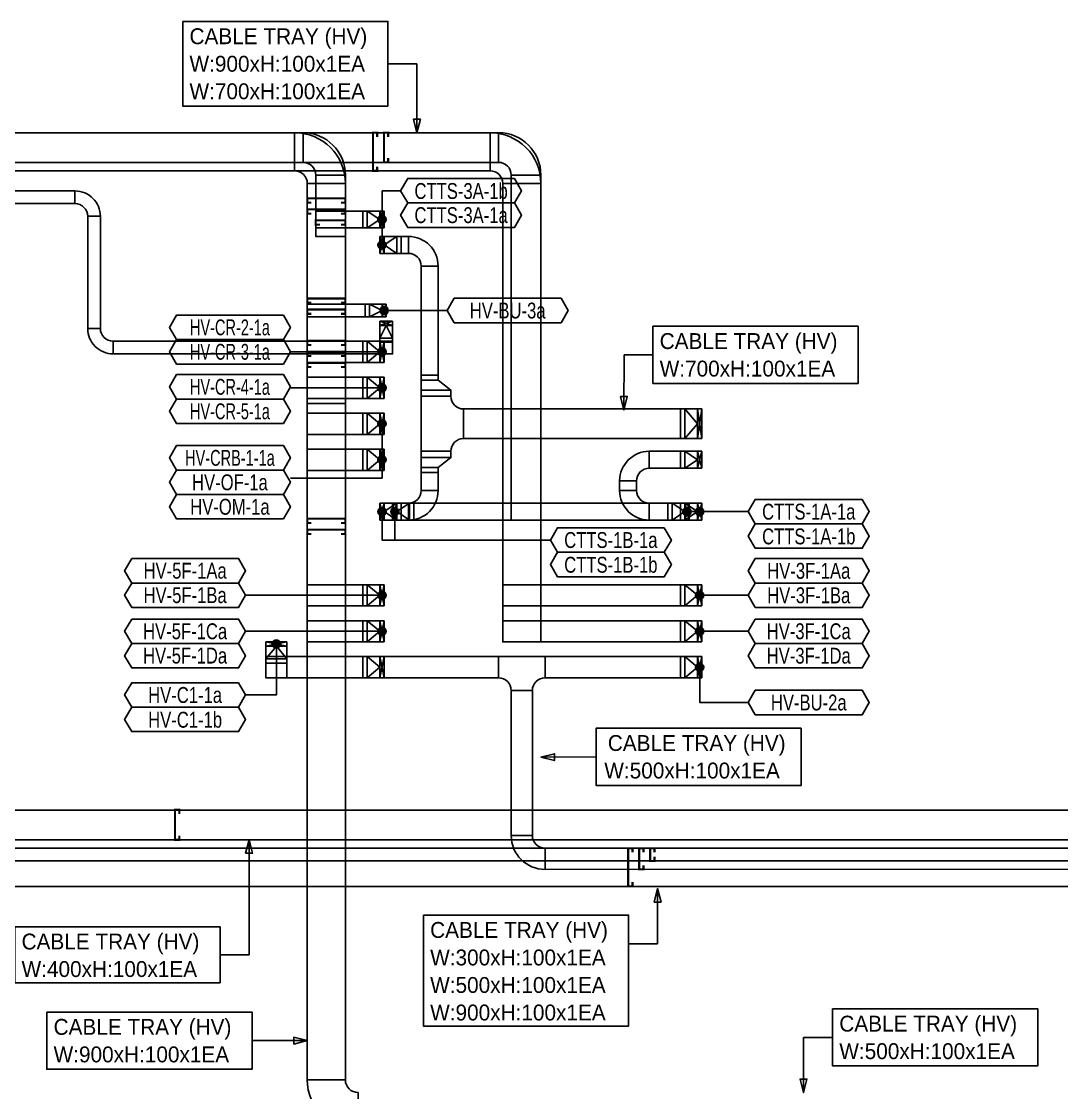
# Model space of a CAD drawing. Header units: millimetres. Extents: x 28900 to 374841, y -351975 to 849955.
# Drawn here: x 110689 to 135248, y -235766 to -210467 of the extents above; entities that cross this region are included whole.
import ezdxf
from ezdxf.enums import TextEntityAlignment as Align

# ---------------------------------------------------------------- set-up
doc = ezdxf.new("R2010")
doc.units = ezdxf.units.MM
doc.header["$LTSCALE"] = 150
for name, color, linetype in [('-----26 Electrical Cable Tray_HV_A', 4, 'Continuous'), ('-----26 Electrical Cable Tray_HV_IT', 4, 'Continuous'), ('-----26 Electrical Cable Tray_HV_N', 30, 'Continuous'), ('-----26 Electrical Cable Tray_HV_UT A', 1, 'Continuous'), ('-----26 Electrical Cable Tray_HV_UT B', 71, 'Continuous'), ('-----26 Electrical Cable Tray_HV_발전기 A', 6, 'Continuous'), ('-----26 Electrical Cable Tray_HV_발전기 B', 103, 'Continuous'), ('-----99 Cable Schedule', 2, 'Continuous')]:
    doc.layers.add(name, color=color, linetype=linetype)
doc.styles.add('ELEC', font='Dotum.ttf')

# ---------------------------------------------------------------- blocks, each defined once
blk = doc.blocks.new('A$529866197279')
at = {"color": 0}
for p, q in [((0, 400), (0, 500)), ((0, 500), (700, 500)), ((0, 0), (0, 400)), ((700, 500), (700, 400)), ((700, 400), (700, 0)), ((700, 0), (0, 0))]:
    blk.add_line(p, q, dxfattribs=at)
at = {"color": 8}
for p, q in [((350, 100), (0, 400)), ((0, 400), (700, 400)), ((350, 100), (700, 400)), ((700, 100), (0, 100)), ((0, 100), (700, 0)), ((0, 0), (700, 100))]:
    blk.add_line(p, q, dxfattribs=at)
blk = doc.blocks.new('A$527511562058')
at = {"color": 0}
for p, q in [((0, 400), (400, 400)), ((0, 0), (0, 400)), ((400, 400), (500, 400)), ((500, 400), (500, 0)), ((400, 0), (0, 0)), ((500, 0), (400, 0))]:
    blk.add_line(p, q, dxfattribs=at)
at = {"color": 8}
for p, q in [((100, 400), (0, 0)), ((0, 400), (100, 0)), ((100, 200), (400, 400)), ((100, 0), (100, 400)), ((400, 400), (400, 0)), ((100, 200), (400, 0))]:
    blk.add_line(p, q, dxfattribs=at)
blk = doc.blocks.new('A$595823492043')
at = {"color": 0}
for p, q in [((0, 0), (0, 500)), ((0, 500), (100, 500)), ((100, 500), (500, 500)), ((500, 500), (500, 0)), ((100, 0), (0, 0)), ((500, 0), (100, 0))]:
    blk.add_line(p, q, dxfattribs=at)
at = {"color": 8}
for p, q in [((400, 250), (100, 500)), ((100, 0), (100, 500)), ((400, 500), (400, 0)), ((400, 0), (500, 500)), ((500, 0), (400, 500)), ((400, 250), (100, 0))]:
    blk.add_line(p, q, dxfattribs=at)
blk = doc.blocks.new('A$C9a0ab699')
h = blk.add_hatch(color=0)
edge = h.paths.add_edge_path()
edge.add_arc((64.00719340983778, 64.00719340983778), 64.0071934098378, 720.0000000000341, 1080.000000000034, ccw=False)
at = {"color": 0}
blk.add_circle((64.00719340983778, 64.00719340983778), 64.0071934098378, dxfattribs=at)
blk = doc.blocks.new('A$550585017316')
at = {"color": 0}
for p, q in [((400, 300), (0, 300)), ((0, 300), (0, 0)), ((500, 300), (400, 300)), ((500, 0), (500, 300)), ((0, 0), (400, 0)), ((400, 0), (500, 0))]:
    blk.add_line(p, q, dxfattribs=at)
at = {"color": 8}
for p, q in [((100, 0), (0, 300)), ((0, 0), (100, 300)), ((100, 150), (400, 300)), ((100, 300), (100, 0)), ((400, 0), (400, 300)), ((100, 150), (400, 0))]:
    blk.add_line(p, q, dxfattribs=at)

msp = doc.modelspace()

# ---------------------------------------------------------------- linework, layer by layer
at = {"layer": '-----26 Electrical Cable Tray_HV_A'}
for points in [[(119827.5716847742, -215544.9830523357), (119653.5713123032, -215544.9830523357), (119653.5713123032, -215944.9830523357), (119827.5716847742, -215944.9830523357)], [(126253.5713122983, -219619.9830523355), (121127.5716847742, -219619.9830523355), (121127.5716847742, -220319.9830523355), (126253.5713122983, -220319.9830523355)], [(125512.9955073754, -221019.9830523357), (126253.5713122953, -221019.9830523357), (126253.5713122953, -220619.9830523357), (125512.9955073754, -220619.9830523357)], [(124812.9955073755, -221544.9830523358), (124812.9955073754, -221319.9830523357), (125212.9955073754, -221319.9830523357), (125212.9955073755, -221544.9830523358)], [(125512.9955073755, -221844.9830523358), (126253.5713122954, -221844.9830523357), (126253.5713122954, -222244.9830523357), (125512.9955073755, -222244.9830523358)]]:
    msp.add_lwpolyline(points, close=True, dxfattribs=at)
at = {"layer": '-----26 Electrical Cable Tray_HV_A', "elevation": 7.665336493025467e-10}
for points in [[(119827.5716847742, -215944.9830523357, -0.414213562373095), (120127.5716847742, -216244.9830523357), (120127.5716847742, -216244.9830523357), (120127.5716847742, -216244.9830523357), (120127.5716847742, -216244.9830523357), (120527.5716847742, -216244.9830523357, 0.4142135623730951), (119827.5716847742, -215544.9830523357)], [(119827.5716847745, -221844.9830523357, 0.414213562373095), (120127.5716847745, -221544.9830523357), (120127.5716847745, -221544.9830523357), (120127.5716847745, -221544.9830523357), (120127.5716847745, -221544.9830523357), (120527.5716847745, -221544.9830523357, -0.4142135623730951), (119827.5716847745, -222244.9830523357)]]:
    msp.add_lwpolyline(points, format="xyb", close=True, dxfattribs=at)
at = {"layer": '-----26 Electrical Cable Tray_HV_A'}
for points, elevation in [([(120127.5716847745, -216244.9830523357), (120127.5716847742, -218819.9830523355), (120527.5716847742, -218819.9830523355), (120527.5716847745, -216244.9830523357)], 7.665336493025467e-10), ([(120127.5716847742, -221119.9830523355), (120127.5716847745, -221544.9830523357), (120527.5716847745, -221544.9830523357), (120527.5716847742, -221119.9830523355)], 7.665336493025467e-10), ([(119827.5716847745, -221844.9830523357), (119653.5713123034, -221844.9830523357), (119653.5713123034, -222244.9830523357), (119827.5716847745, -222244.9830523357)], -6.620699615837322e-10)]:
    msp.add_lwpolyline(points, close=True, dxfattribs=dict(at, elevation=elevation))
for points in [[(120127.5716847742, -219319.9830523355), (120127.5716847742, -218819.9830523355), (120527.5716847742, -218819.9830523355), (120527.5716847742, -218939.3819453617), (120127.5716847742, -218939.3819453617), (120127.5716847742, -219172.3394069567), (120827.5716847742, -219172.3394069567), (120527.5716847742, -218939.3819453617), (120127.5716847742, -218939.3819453617), (120127.5716847742, -219319.9830523355), (120827.5716847742, -219319.9830523355), (120827.5716847742, -219172.3394069567)], [(120127.5716847742, -220619.9830523355), (120127.5716847742, -221119.9830523355), (120527.5716847742, -221119.9830523355), (120527.5716847742, -221000.5841593093), (120127.5716847742, -221000.5841593093), (120127.5716847742, -220767.6266977143), (120827.5716847742, -220767.6266977143), (120527.5716847742, -221000.5841593093), (120127.5716847742, -221000.5841593093), (120127.5716847742, -220619.9830523355), (120827.5716847742, -220619.9830523355), (120827.5716847742, -220767.6266977143)]]:
    msp.add_lwpolyline(points, dxfattribs=at)
for points in [[(120827.5716847742, -220619.9830523355), (120127.5716847742, -220619.9830523355), (120127.5716847742, -220619.9830523355), (120127.5716847742, -219319.9830523355), (120827.5716847742, -219319.9830523355, 0.414213562373095), (121127.5716847742, -219619.9830523355), (121127.5716847742, -220319.9830523355), (121127.5716847742, -220319.9830523355, 0.414213562373095)], [(125212.9955073754, -221319.9830523357, -0.414213562373095), (125512.9955073754, -221019.9830523357), (125512.9955073754, -221019.9830523357), (125512.9955073754, -221019.9830523357), (125512.9955073754, -221019.9830523357), (125512.9955073754, -220619.9830523357, 0.4142135623730951), (124812.9955073754, -221319.9830523357)], [(125512.9955073755, -221844.9830523358, -0.414213562373095), (125212.9955073755, -221544.9830523358), (125212.9955073755, -221544.9830523358), (125212.9955073755, -221544.9830523358), (125212.9955073755, -221544.9830523358), (124812.9955073755, -221544.9830523358, 0.4142135623730951), (125512.9955073755, -222244.9830523358)]]:
    msp.add_lwpolyline(points, format="xyb", close=True, dxfattribs=at)
at = {"layer": '-----26 Electrical Cable Tray_HV_IT'}
for points, elevation in [([(121753.5705218193, -213094.9824099023), (101553.5713122963, -213094.9824099023), (101553.5713122963, -213994.9824099023), (121753.5705218193, -213994.9824099023)], 1.951581656265893e-10), ([(117137.6400429253, -213094.9824099023), (101553.5713122963, -213094.9824099023), (101553.5713122963, -213994.9824099023), (117137.6400429253, -213994.9824099023)], 9.848842911918232e-10), ([(117437.6400429253, -214294.9824099023), (117437.6400429252, -225119.9830523356), (118337.6400429252, -225119.9830523356), (118337.6400429253, -214294.9824099023)], -4.326981501567503e-09), ([(122053.5705218193, -214294.9824099023), (122053.5705218192, -225119.9830523358), (122953.5705218192, -225119.9830523358), (122953.5705218193, -214294.9824099023)], 1.951581656265893e-10), ([(121953.5705218189, -225969.9830523356), (116457.5713123033, -225969.9830523362), (116457.5713123033, -225469.9830523362), (121953.5705218189, -225469.9830523356)], 1.951581656265893e-10), ([(122753.570521819, -229694.9824098676), (122753.5705218189, -226269.9830523356), (122253.5705218189, -226269.9830523356), (122253.570521819, -229694.9824098676)], 1.951581656265893e-10), ([(123053.570521819, -230494.9824098676), (150453.5713123047, -230490.2216420747), (150453.5713123047, -229990.2216420747), (123053.570521819, -229994.9824098676)], -4.326981501567503e-09)]:
    msp.add_lwpolyline(points, close=True, dxfattribs=dict(at, elevation=elevation))
for points, elevation in [([(117137.6400429253, -213994.9824099023), (117137.6400429253, -213994.9824099023, -0.414213562373095), (117437.6400429253, -214294.9824099023), (117437.6400429253, -214294.9824099023), (118337.6400429253, -214294.9824099023, 0.4142135623731661), (117137.6400429253, -213094.9824099023)], -4.326981501567503e-09), ([(121753.5705218193, -213994.9824099023), (121753.5705218193, -213994.9824099023, -0.414213562373095), (122053.5705218193, -214294.9824099023), (122053.5705218193, -214294.9824099023), (122953.5705218193, -214294.9824099023, 0.4142135623731661), (121753.5705218193, -213094.9824099023)], 1.951581656265893e-10), ([(121953.5705218189, -225969.9830523356), (121953.5705218189, -225469.9830523356), (121953.5705218189, -225469.9830523356), (123053.5705218189, -225469.9830523356), (123053.5705218189, -225969.9830523356, 0.414213562373095), (122753.5705218189, -226269.9830523356), (122253.5705218189, -226269.9830523356), (122253.5705218189, -226269.9830523356, 0.414213562373095)], 1.951581656265893e-10), ([(123053.570521819, -229994.9824098676), (123053.570521819, -230494.9824098676, -0.4142135623730951), (122253.570521819, -229694.9824098676), (122753.570521819, -229694.9824098676), (122753.570521819, -229694.9824098676), (122753.570521819, -229694.9824098676), (122753.570521819, -229694.9824098676, 0.414213562373095)], -4.326981501567503e-09)]:
    msp.add_lwpolyline(points, format="xyb", close=True, dxfattribs=dict(at, elevation=elevation))
at = {"layer": '-----26 Electrical Cable Tray_HV_IT', "ltscale": 7.5, "const_width": 50}
for points, elevation in [([(119088.3560933765, -213894.9824099023), (119088.3560933765, -213994.9824099023), (118988.3560933765, -213994.9824099023), (118988.3560933765, -213094.982409902), (119088.3560933765, -213094.982409902), (119088.3560933765, -213194.982409902)], 1.951581656265893e-10), ([(117537.6400429249, -215006.943317078), (117437.6400429249, -215006.943317078), (117437.6400429249, -214906.943317078), (118337.6400429253, -214906.943317078), (118337.6400429253, -215006.943317078), (118237.6400429253, -215006.943317078)], -4.326981501567503e-09), ([(117537.6400429249, -217372.0572313208), (117437.6400429249, -217372.0572313208), (117437.6400429249, -217272.0572313208), (118337.6400429253, -217272.0572313208), (118337.6400429253, -217372.0572313208), (118237.6400429253, -217372.0572313208)], -4.326981501567503e-09), ([(117537.6400429249, -218630.421757601), (117437.6400429249, -218630.421757601), (117437.6400429249, -218530.421757601), (118337.6400429253, -218530.421757601), (118337.6400429253, -218630.421757601), (118237.6400429253, -218630.421757601)], -4.326981501567503e-09), ([(117537.6400429249, -222571.337046955), (117437.6400429249, -222571.337046955), (117437.6400429249, -222471.337046955), (118337.6400429253, -222471.337046955), (118337.6400429253, -222571.337046955), (118237.6400429253, -222571.337046955)], -4.326981501567503e-09)]:
    msp.add_lwpolyline(points, dxfattribs=dict(at, elevation=elevation))
at = {"layer": '-----26 Electrical Cable Tray_HV_IT'}
for points in [[(118753.5713123072, -224269.9836947901), (117437.6400429288, -224269.9836947902), (117437.6400429288, -223769.9836947902), (118753.5713123072, -223769.9836947901)], [(126253.5713122954, -224269.9836947942), (122053.570521819, -224269.9836947943), (122053.570521819, -223769.9836947943), (126253.5713122954, -223769.9836947942)], [(118753.5713123001, -225119.9830523355), (117437.6400429217, -225119.9830523356), (117437.6400429217, -224619.9830523356), (118753.5713123001, -224619.9830523355)], [(126253.5713122954, -225119.9830523357), (122053.570521819, -225119.9830523358), (122053.570521819, -224619.9830523358), (126253.5713122954, -224619.9830523357)], [(116957.5713123035, -225619.9836948061), (116957.5713123036, -225969.9830523361), (116457.5713123036, -225969.9830523361), (116457.5713123035, -225619.9836948061)], [(126253.5713122954, -225969.9830523357), (123053.5705218189, -225969.9830523358), (123053.5705218189, -225469.9830523358), (126253.5713122954, -225469.9830523357)]]:
    msp.add_lwpolyline(points, close=True, dxfattribs=at)
at = {"layer": '-----26 Electrical Cable Tray_HV_IT', "ltscale": 7.5, "const_width": 50}
msp.add_lwpolyline([(125375.5392166601, -230394.9824098673), (125375.5392166601, -230494.9824098673), (125275.5392166601, -230494.9824098673), (125275.5392166601, -229994.9824098673), (125375.5392166601, -229994.9824098673), (125375.5392166601, -230094.9824098673)], dxfattribs=at)
at = {"layer": '-----26 Electrical Cable Tray_HV_N', "color": 1}
for p, q in [((119343.027640821, -211466.8141702885), (120028.0086703958, -211466.8141702885)), ((125598.5527007899, -218341.8148127203), (124921.7654906475, -218341.8148127203)), ((125025.0697977998, -232249.734769291), (125710.0508273746, -232249.734769291)), ((115378.0737955435, -232509.0665296793), (116063.0548251182, -232509.0665296793)), ((129839.9007461532, -234462.5472340218), (129154.9197165785, -234462.5472340218))]:
    msp.add_line(p, q, dxfattribs=at)
at = {"layer": '-----26 Electrical Cable Tray_HV_N', "color": 1, "elevation": -4.326981501567503e-09}
for points in [[(114497.0082386817, -210466.8141702885), (114497.0082386817, -212466.8141702885), (119343.027640821, -212466.8141702885), (119343.027640821, -210466.8141702885)], [(110532.0543934041, -231848.1506494824), (110532.0543934041, -233169.9824098761), (115378.0737955435, -233169.9824098761), (115378.0737955435, -231848.1506494824)]]:
    msp.add_lwpolyline(points, close=True, dxfattribs=at)
for points in [[(120028.0090293126, -213094.9824099037), (120108.0090293126, -212774.9824099037), (119948.0090293126, -212774.9824099037), (120028.0090293126, -213094.9824099037), (120028.0086703958, -211466.8141702885)], [(116063.0551840351, -229794.9824098589), (116143.0551840351, -230114.9824098589), (115983.0551840351, -230114.9824098589), (116063.0551840351, -229794.9824098589), (116063.0547056895, -232509.0665296793)]]:
    msp.add_lwpolyline(points, dxfattribs=at)
at = {"layer": '-----26 Electrical Cable Tray_HV_N', "color": 1}
for points in [[(125598.5527007899, -217666.8148127204), (125598.5527007899, -219016.8148127204), (130444.5721029292, -219016.8148127204), (130444.5721029292, -217666.8148127204)], [(129102.7581635737, -227159.7795268133), (129102.7581635737, -228509.7795268133), (124256.7387614344, -228509.7795268133), (124256.7387614344, -227159.7795268133)], [(120179.0503956605, -231574.734769291), (120179.0503956605, -234196.5665296846), (125025.0697977998, -234196.5665296846), (125025.0697977998, -231574.734769291)], [(111288.4524011707, -233864.0170548625), (111288.4524011707, -235214.0170548625), (116134.4718033101, -235214.0170548625), (116134.4718033101, -233864.0170548625)], [(129839.9007461532, -233787.5472340218), (129839.9007461532, -235137.5472340218), (134685.9201482926, -235137.5472340218), (134685.9201482926, -233787.5472340218)]]:
    msp.add_lwpolyline(points, close=True, dxfattribs=at)
for points in [[(124913.5713122983, -219644.9830523355), (124833.5713122983, -219324.9830523355), (124993.5713122983, -219324.9830523355), (124913.5713122983, -219644.9830523355), (124921.7654906475, -218341.8148127203)], [(122953.5705218192, -227842.9737051625), (123273.5705218192, -227922.9737051625), (123273.5705218192, -227762.9737051625), (122953.5705218192, -227842.9737051625), (124256.7387614344, -227834.7795268133)], [(125710.0511862914, -230946.5665296758), (125790.0511862914, -231266.5665296758), (125630.0511862914, -231266.5665296758), (125710.0511862914, -230946.5665296758), (125710.0508273746, -232249.734769291)], [(117437.6400429252, -234539.0174137794), (117117.6400429252, -234619.0174137794), (117117.6400429252, -234459.0174137794), (117437.6400429252, -234539.0174137794), (116134.4718033101, -234539.0170548625)], [(129154.9193576617, -235765.715473637), (129074.9193576617, -235445.715473637), (129234.9193576617, -235445.715473637), (129154.9193576617, -235765.715473637), (129154.9197165785, -234462.5472340218)]]:
    msp.add_lwpolyline(points, dxfattribs=at)
at = {"layer": '-----26 Electrical Cable Tray_HV_UT A'}
for points, elevation in [([(117137.6400429253, -213094.9824099021), (100453.571312305, -213094.9824099023), (100453.571312305, -213994.9824099023), (117137.6400429253, -213994.9824099021)], 9.848842911918232e-10), ([(106353.5706703723, -214469.9836947931), (111953.5713122972, -214469.9836947931), (111953.5713122972, -214769.9836947931), (106353.5706703723, -214769.9836947931)], -3.638143299155637e-10), ([(117437.6400429253, -214294.9824099021), (117437.6400429252, -219488.4801513945), (118337.6400429252, -219488.4801513945), (118337.6400429253, -214294.9824099021)], -4.326981501567503e-09)]:
    msp.add_lwpolyline(points, close=True, dxfattribs=dict(at, elevation=elevation))
at = {"layer": '-----26 Electrical Cable Tray_HV_UT A', "elevation": -4.326981501567503e-09}
msp.add_lwpolyline([(117137.6400429253, -213994.9824099021), (117137.6400429253, -213994.9824099021, -0.414213562373095), (117437.6400429253, -214294.9824099021), (117437.6400429253, -214294.9824099021), (118337.6400429253, -214294.9824099021, 0.4142135623731661), (117137.6400429253, -213094.9824099021)], format="xyb", close=True, dxfattribs=at)
at = {"layer": '-----26 Electrical Cable Tray_HV_UT A'}
for points in [[(112253.5713122972, -215069.9836947931), (112253.5713122972, -215069.9836947931, 0.414213562373095), (111953.5713122972, -214769.9836947931), (111953.5713122972, -214769.9836947931), (111953.5713122972, -214469.9836947931, -0.4142135623731519), (112553.5713122972, -215069.9836947931)], [(112553.5713122962, -217719.983694793), (112553.5713122962, -217719.983694793, 0.414213562373095), (112853.5713122962, -218019.983694793), (112853.5713122962, -218019.983694793), (112853.5713122962, -218319.983694793, -0.4142135623731519), (112253.5713122962, -217719.983694793)], [(118637.6400429252, -235765.7154736371), (118637.6400429252, -235765.7154736371, -0.414213562373095), (118337.6400429252, -235465.7154736371), (118337.6400429252, -235465.7154736371), (117437.6400429252, -235465.7154736371, 0.4142135623731661), (118637.6400429252, -236665.7154736371)]]:
    msp.add_lwpolyline(points, format="xyb", close=True, dxfattribs=at)
at = {"layer": '-----26 Electrical Cable Tray_HV_UT A', "ltscale": 7.5, "const_width": 50}
for points, elevation in [([(117537.6400429249, -214747.1218515084), (117437.6400429249, -214747.1218515084), (117437.6400429249, -214647.1218515084), (118337.6400429253, -214647.1218515084), (118337.6400429253, -214747.1218515084), (118237.6400429253, -214747.1218515084)], 1.951581656265893e-10), ([(117537.6400429249, -217112.2357657512), (117437.6400429249, -217112.2357657512), (117437.6400429249, -217012.2357657512), (118337.6400429253, -217012.2357657512), (118337.6400429253, -217112.2357657512), (118237.6400429253, -217112.2357657512)], 1.951581656265893e-10), ([(117537.6400429249, -218110.7788264619), (117437.6400429249, -218110.7788264619), (117437.6400429249, -218010.7788264619), (118337.6400429253, -218010.7788264619), (118337.6400429253, -218110.7788264619), (118237.6400429253, -218110.7788264619)], 4.717297832820681e-09), ([(117537.6400429249, -218370.6002920314), (117437.6400429249, -218370.6002920314), (117437.6400429249, -218270.6002920314), (118337.6400429253, -218270.6002920314), (118337.6400429253, -218370.6002920314), (118237.6400429253, -218370.6002920314)], 1.951581656265893e-10), ([(117537.6400429249, -222311.5155813855), (117437.6400429249, -222311.5155813855), (117437.6400429249, -222211.5155813855), (118337.6400429253, -222211.5155813855), (118337.6400429253, -222311.5155813855), (118237.6400429253, -222311.5155813855)], 1.951581656265893e-10)]:
    msp.add_lwpolyline(points, dxfattribs=dict(at, elevation=elevation))
at = {"layer": '-----26 Electrical Cable Tray_HV_UT A'}
for points in [[(112253.5713122962, -217719.983694793), (112253.5713122972, -215069.9836947931), (112553.5713122972, -215069.9836947931), (112553.5713122962, -217719.983694793)], [(118803.5713123, -217144.9830523353), (117437.6400429252, -217144.9830523353), (117437.6400429252, -217444.9830523353), (118803.5713123, -217444.9830523353)], [(119453.5713123, -218019.9836947931), (112853.5713122962, -218019.983694793), (112853.5713122962, -218319.983694793), (119453.5713123, -218319.9836947931)], [(118753.5713123035, -218519.9830523355), (117437.6400429252, -218519.9830523357), (117437.6400429252, -218019.9830523357), (118753.5713123035, -218019.9830523355)], [(117437.6400429252, -218019.983694793), (117437.6400429252, -235465.7154736371), (118337.6400429252, -235465.7154736371), (118337.6400429252, -218019.983694793)], [(119153.5713123, -218044.9830523353), (119153.5713123, -218319.9836947932), (119453.5713123, -218319.9836947932), (119453.5713123, -218044.9830523353)], [(118753.5713123035, -219369.9830523356), (117437.6400429252, -219369.9830523357), (117437.6400429252, -218869.9830523357), (118753.5713123035, -218869.9830523356)], [(118753.5713123035, -220219.9830523356), (117437.6400429252, -220219.9830523357), (117437.6400429252, -219719.9830523357), (118753.5713123035, -219719.9830523356)], [(118753.5713123035, -221069.9830523356), (117437.6400429252, -221069.9830523357), (117437.6400429252, -220569.9830523357), (118753.5713123035, -220569.9830523356)]]:
    msp.add_lwpolyline(points, close=True, dxfattribs=at)
at = {"layer": '-----26 Electrical Cable Tray_HV_UT B', "elevation": 4.307164916764213e-09}
msp.add_lwpolyline([(143753.5713123009, -229994.9824098673), (100453.5713123052, -229994.9824098673), (100453.5713123052, -230894.9824098673), (143753.5713123009, -230894.9824098673)], close=True, dxfattribs=at)
at = {"layer": '-----26 Electrical Cable Tray_HV_UT B'}
msp.add_lwpolyline([(108419.7499784048, -229994.982409867), (145853.5713123009, -229994.9824098673), (145853.5713123009, -230294.9824098673), (108419.7499784048, -230294.982409867)], close=True, dxfattribs=at)
at = {"layer": '-----26 Electrical Cable Tray_HV_UT B', "ltscale": 7.5, "const_width": 50}
for points, elevation in [([(125115.7177510906, -230794.9824098676), (125115.7177510906, -230894.9824098676), (125015.7177510906, -230894.9824098676), (125015.7177510906, -229994.9824098673), (125115.7177510906, -229994.9824098673), (125115.7177510906, -230094.9824098673)], 4.522139667194092e-09), ([(125635.3606822297, -230194.9824098683), (125635.3606822297, -230294.9824098683), (125535.3606822297, -230294.9824098683), (125535.3606822297, -229994.9824098683), (125635.3606822297, -229994.9824098683), (125635.3606822297, -230094.9824098683)], -4.522139667194092e-09)]:
    msp.add_lwpolyline(points, dxfattribs=dict(at, elevation=elevation))
at = {"layer": '-----26 Electrical Cable Tray_HV_발전기 A'}
for points, elevation in [([(121953.5705218176, -213094.9824099037), (121953.5705218176, -213794.9824099037), (101553.571312305, -213794.9824099037), (101553.571312305, -213094.9824099037)], -4.326981501567503e-09), ([(117337.6400429253, -213094.9824099037), (117337.6400429253, -213794.9824099037), (101553.571312305, -213794.9824099037), (101553.571312305, -213094.9824099037)], -4.326981501567503e-09), ([(117637.6400429253, -214094.9824099037), (118337.6400429253, -214094.9824099037), (118337.6400429253, -215543.2129720679), (117637.6400429253, -215543.2129720679)], -4.326981501567503e-09), ([(122253.5705218176, -214094.9824099037), (122953.5705218176, -214094.9824099037), (122953.5705218176, -222244.9830523357), (122253.5705218176, -222244.9830523357)], 1.951581656265893e-10), ([(122953.570521819, -221844.9830523357), (119953.5713123034, -221844.9830523357), (119953.5713123034, -222244.9830523357), (122953.570521819, -222244.9830523357)], -6.620699615837322e-10), ([(122253.5705218174, -221844.9830523357), (125953.5713122954, -221844.9830523357), (125953.5713122954, -222244.9830523357), (122253.5705218174, -222244.9830523357)], -6.620699615837322e-10)]:
    msp.add_lwpolyline(points, close=True, dxfattribs=dict(at, elevation=elevation))
at = {"layer": '-----26 Electrical Cable Tray_HV_발전기 A', "elevation": -4.326981501567503e-09}
for points in [[(117637.6400429253, -214094.9824099037), (118337.6400429253, -214094.9824099037, 0.4142135623730951), (117337.6400429253, -213094.9824099037), (117337.6400429253, -213794.9824099037, -0.4142135623730951)], [(122253.5705218176, -214094.9824099037), (122953.5705218176, -214094.9824099037, 0.4142135623730951), (121953.5705218176, -213094.9824099037), (121953.5705218176, -213794.9824099037, -0.4142135623730951)]]:
    msp.add_lwpolyline(points, format="xyb", close=True, dxfattribs=at)
at = {"layer": '-----26 Electrical Cable Tray_HV_발전기 A', "ltscale": 7.5, "const_width": 50}
for points, elevation in [([(119348.1775589461, -213694.9824099037), (119348.1775589461, -213794.9824099037), (119248.1775589461, -213794.9824099037), (119248.1775589461, -213094.9824099037), (119348.1775589461, -213094.9824099037), (119348.1775589461, -213194.9824099037)], -4.326981501567503e-09), ([(117737.6400429235, -215266.7647826475), (117637.6400429235, -215266.7647826475), (117637.6400429235, -215166.7647826475), (118337.6400429235, -215166.7647826475), (118337.6400429235, -215266.7647826475), (118237.6400429235, -215266.7647826475)], -8.849121168761595e-09)]:
    msp.add_lwpolyline(points, dxfattribs=dict(at, elevation=elevation))
at = {"layer": '-----26 Electrical Cable Tray_HV_발전기 A'}
msp.add_lwpolyline([(118753.5713123034, -214944.9830523357), (117637.6400429253, -214944.9830523357), (117637.6400429253, -215344.9830523357), (118753.5713123034, -215344.9830523357)], close=True, dxfattribs=at)
at = {"layer": '-----26 Electrical Cable Tray_HV_발전기 B', "elevation": 1.75141794049437e-09}
msp.add_lwpolyline([(175553.5705733085, -229794.9824098587), (175553.5705733085, -229094.9824098587), (103265.1824332419, -229094.9824098587), (103265.1824332419, -229794.9824098587)], close=True, dxfattribs=at)
at = {"layer": '-----26 Electrical Cable Tray_HV_발전기 B', "ltscale": 7.5, "const_width": 50, "elevation": 1.695039153799691e-08}
msp.add_lwpolyline([(114416.5995402411, -229694.9824098587), (114416.5995402411, -229794.9824098587), (114316.5995402411, -229794.9824098587), (114316.5995402411, -229088.3114850625), (114416.5995402411, -229088.3114850625), (114416.5995402411, -229188.3114850625)], dxfattribs=at)
at = {"layer": '-----99 Cable Schedule', "color": 1}
for p, q in [((119203.5305855319, -214464.6143531605), (119642.1336018374, -214464.6143531605)), ((119203.5713123035, -218269.9830523355), (117039.6139837192, -218269.9830523355)), ((119203.5713123035, -219119.9830523356), (117026.6236026642, -219119.9830523356)), ((126403.5713122954, -222044.9830523357), (127850.3986036236, -222044.9830523357)), ((119203.5713123072, -224019.9836947901), (115981.8901506153, -224019.9836947902)), ((126703.5713122954, -224019.9836947942), (127850.3986036211, -224019.9836947942)), ((119203.5713123001, -224869.9830523355), (115981.8901506082, -224869.9830523356)), ((126703.5713122954, -224869.9830523357), (127850.3986036211, -224869.9830523357))]:
    msp.add_line(p, q, dxfattribs=at)
for points in [[(122331.4127248386, -214175.8643531587), (122498.1226150506, -214464.6143531605), (122331.412724836, -214753.364353164), (119808.8434920608, -214753.364353164), (119642.1336018374, -214464.6143531605), (119808.8434920633, -214175.8643531587)], [(122331.4127248386, -214753.364353164), (122498.1226150506, -215042.1143531657), (122331.412724836, -215330.8643531692), (119808.8434920608, -215330.8643531692), (119642.1336018374, -215042.1143531657), (119808.8434920633, -214753.364353164)], [(123430.5480636612, -217006.2330523336), (123597.2579538731, -217294.9830523353), (123430.5480636586, -217583.7330523388), (120907.9788308833, -217583.7330523388), (120741.2689406599, -217294.9830523353), (120907.9788308858, -217006.2330523336)], [(116872.9040935073, -217403.7330523286), (117039.6139837192, -217692.4830523304), (116872.9040935047, -217981.2330523339), (114350.3348607295, -217981.2330523339), (114183.6249705061, -217692.4830523304), (114350.334860732, -217403.7330523286)], [(116872.9040935073, -217981.2330523339), (117039.6139837192, -218269.9830523356), (116872.9040935047, -218558.7330523391), (114350.3348607295, -218558.7330523391), (114183.6249705061, -218269.9830523356), (114350.334860732, -217981.2330523339)], [(116872.9040935048, -218808.7330523392), (117039.6139837167, -219097.4830523409), (116872.9040935021, -219386.2330523444), (114350.3348607269, -219386.2330523444), (114183.6249705035, -219097.4830523409), (114350.3348607294, -218808.7330523392)], [(116872.9040935048, -219386.2330523444), (117039.6139837167, -219674.9830523462), (116872.9040935021, -219963.7330523496), (114350.3348607269, -219963.7330523496), (114183.6249705035, -219674.9830523462), (114350.3348607294, -219386.2330523444)], [(116872.9040935199, -220486.2330523444), (117039.6139837318, -220774.9830523461), (116872.9040935173, -221063.7330523496), (114350.3348607421, -221063.7330523496), (114183.6249705187, -220774.9830523461), (114350.3348607446, -220486.2330523444)], [(116872.9040935199, -221063.7330523496), (117039.6139837318, -221352.4830523514), (116872.9040935173, -221641.2330523549), (114350.3348607421, -221641.2330523549), (114183.6249705187, -221352.4830523514), (114350.3348607446, -221063.7330523496)], [(116872.9040935199, -221641.2330523549), (117039.6139837318, -221929.9830523566), (116872.9040935173, -222218.7330523601), (114350.3348607421, -222218.7330523601), (114183.6249705187, -221929.9830523566), (114350.3348607446, -221641.2330523549)], [(130539.677726614, -221756.2330523339), (130706.387616826, -222044.9830523357), (130539.6777266114, -222333.7330523391), (128017.1084938362, -222333.7330523391), (127850.3986036128, -222044.9830523357), (128017.1084938387, -221756.2330523339)], [(130539.6777266115, -222333.7330523391), (130706.3876168234, -222622.4830523409), (130539.6777266089, -222911.2330523444), (128017.1084938336, -222911.2330523444), (127850.3986036102, -222622.4830523409), (128017.1084938361, -222333.7330523391)], [(125867.0848436246, -222426.5388487474), (126033.7947338365, -222715.2888487492), (125867.0848436219, -223004.0388487527), (123344.5156108467, -223004.0388487527), (123177.8057206233, -222715.2888487492), (123344.5156108492, -222426.5388487474)], [(125867.0848436246, -223004.0388487527), (126033.7947338365, -223292.7888487544), (125867.0848436219, -223581.5388487579), (123344.5156108467, -223581.5388487579), (123177.8057206233, -223292.7888487544), (123344.5156108492, -223004.0388487527)], [(113292.6110276141, -223153.7336947831), (113125.9011374021, -223442.4836947849), (113292.6110276167, -223731.2336947884), (115815.1802603919, -223731.2336947884), (115981.8901506153, -223442.4836947849), (115815.1802603894, -223153.7336947831)], [(128017.108493833, -223153.7336947873), (127850.3986036211, -223442.483694789), (128017.1084938357, -223731.2336947925), (130539.6777266109, -223731.2336947925), (130706.3876168343, -223442.483694789), (130539.6777266084, -223153.7336947873)], [(113292.6110276141, -223731.2336947884), (113125.9011374021, -224019.9836947901), (113292.6110276167, -224308.7336947936), (115815.1802603919, -224308.7336947936), (115981.8901506153, -224019.9836947901), (115815.1802603894, -223731.2336947884)], [(128017.108493833, -223731.2336947925), (127850.3986036211, -224019.9836947942), (128017.1084938357, -224308.7336947977), (130539.6777266109, -224308.7336947977), (130706.3876168343, -224019.9836947942), (130539.6777266084, -223731.2336947925)], [(113292.611027607, -224581.2330523338), (113125.9011373951, -224869.9830523355), (113292.6110276096, -225158.733052339), (115815.1802603849, -225158.733052339), (115981.8901506083, -224869.9830523355), (115815.1802603824, -224581.2330523338)], [(128017.108493833, -224581.233052334), (127850.3986036211, -224869.9830523357), (128017.1084938357, -225158.7330523392), (130539.6777266109, -225158.7330523392), (130706.3876168343, -224869.9830523357), (130539.6777266084, -224581.233052334)], [(113292.611027607, -225158.733052339), (113125.9011373951, -225447.4830523408), (113292.6110276096, -225736.2330523443), (115815.1802603849, -225736.2330523443), (115981.8901506083, -225447.4830523408), (115815.1802603824, -225158.733052339)], [(128017.108493833, -225158.7330523392), (127850.3986036211, -225447.4830523409), (128017.1084938357, -225736.2330523444), (130539.6777266109, -225736.2330523444), (130706.3876168343, -225447.4830523409), (130539.6777266084, -225158.7330523392)], [(115815.1802603884, -226086.2336948018), (115981.8901506004, -226374.9836948036), (115815.1802603858, -226663.733694807), (113292.6110276106, -226663.733694807), (113125.9011373872, -226374.9836948036), (113292.6110276131, -226086.2336948018)], [(130539.6777266112, -226263.4476911643), (130706.3876168231, -226552.1976911661), (130539.6777266086, -226840.9476911696), (128017.1084938334, -226840.9476911696), (127850.39860361, -226552.1976911661), (128017.1084938359, -226263.4476911643)], [(115815.1802603884, -226663.733694807), (115981.8901506004, -226952.4836948088), (115815.1802603858, -227241.2336948123), (113292.6110276106, -227241.2336948123), (113125.9011373872, -226952.4836948088), (113292.6110276131, -226663.733694807)]]:
    msp.add_lwpolyline(points, close=True, dxfattribs=at)
for points in [[(119203.5713123034, -214464.6143531605), (119203.5713123034, -215744.9830523357)], [(120741.2689406599, -217294.9830523353), (119253.5713123, -217294.9830523353)], [(119203.5713123035, -219969.9830523356), (119203.5713123061, -221252.4830523514), (117039.6139837167, -221252.4830523514)], [(119203.5713123034, -222044.9830523357), (119203.5713123034, -222715.2888487492), (123177.8057206233, -222715.2888487492)], [(119503.5713123034, -222044.9830523357), (119503.5713123034, -222715.2888487492)], [(115981.8901506004, -226374.9836948036), (116707.5713123031, -226374.9836948036), (116707.5713123035, -225169.9836948061)], [(127850.39860361, -226552.1976911661), (126703.5713122954, -226552.197691166), (126703.5713122954, -225719.9830523357)]]:
    msp.add_lwpolyline(points, dxfattribs=at)

# ---------------------------------------------------------------- block references
at = {"layer": '-----26 Electrical Cable Tray_HV_A'}
for p in [(119153.5713123032, -215944.9830523357), (119153.5713123034, -222244.9830523357)]:
    msp.add_blockref('A$527511562058', p, dxfattribs=at)
at = {"layer": '-----26 Electrical Cable Tray_HV_A', "xscale": -1, "rotation": 90}
msp.add_blockref('A$529866197279', (126753.5713122983, -219619.9830523355), dxfattribs=at)
at = {"layer": '-----26 Electrical Cable Tray_HV_A', "rotation": 180}
msp.add_blockref('A$527511562058', (126753.5713122953, -220619.9830523357), dxfattribs=at)
at = {"layer": '-----26 Electrical Cable Tray_HV_A', "xscale": -1}
msp.add_blockref('A$527511562058', (126753.5713122954, -222244.9830523357), dxfattribs=at)
at = {"layer": '-----26 Electrical Cable Tray_HV_IT', "xscale": -1}
for p, rotation in [((118753.5713123072, -223769.9836947901), 180), ((126253.5713122954, -223769.9836947942), 180), ((118753.5713123001, -224619.9830523355), 180), ((126253.5713122954, -224619.9830523357), 180), ((116457.5713123035, -225619.9836948061), 270), ((118753.5713123034, -225469.9830523357), 180), ((126253.5713122954, -225469.9830523357), 180)]:
    msp.add_blockref('A$595823492043', p, dxfattribs=dict(at, rotation=rotation))
at = {"layer": '-----26 Electrical Cable Tray_HV_UT A', "xscale": -1}
msp.add_blockref('A$550585017316', (119303.5713123, -217444.9830523353), dxfattribs=at)
for name, p, rotation in [('A$550585017316', (119453.5713123, -217544.9830523353), 90), ('A$595823492043', (118753.5713123035, -218019.9830523355), 180), ('A$595823492043', (118753.5713123035, -218869.9830523356), 180), ('A$595823492043', (118753.5713123035, -219719.9830523356), 180), ('A$595823492043', (118753.5713123035, -220569.9830523356), 180)]:
    msp.add_blockref(name, p, dxfattribs=dict(at, rotation=rotation))
at = {"layer": '-----26 Electrical Cable Tray_HV_발전기 A', "xscale": -1}
for p in [(119253.5713123034, -215344.9830523357), (126453.5713122954, -222244.9830523357)]:
    msp.add_blockref('A$527511562058', p, dxfattribs=at)
at = {"layer": '-----26 Electrical Cable Tray_HV_발전기 A'}
msp.add_blockref('A$527511562058', (119453.5713123034, -222244.9830523357), dxfattribs=at)
at = {"layer": '-----99 Cable Schedule', "color": 1, "yscale": 1.5, "zscale": 1.5}
for p, xscale, rotation in [((119107.5605221887, -215048.9722622209), -1.5, 180), ((119299.5821024179, -215648.9722622209), 1.5, 180), ((119349.5821024147, -217390.9938424501), 1.5, 89.99999999999999), ((119297.8490757681, -218173.9722622208), 1.5, 180), ((119299.5821024183, -219023.9722622208), 1.5, 180), ((119107.5605221888, -219873.9722622208), -1.5, 180), ((119107.5605221888, -220723.9722622208), -1.5, 180), ((119299.5821024182, -221948.9722622209), 1.5, 180), ((119599.5821024182, -221948.9722622209), 1.5, 180), ((126307.5605221806, -221948.9722622209), -1.5, 180), ((126799.5821024101, -221948.9722622209), 1.5, 180), ((119299.5821024219, -223923.9729046753), 1.5, 180), ((126799.5821024101, -223923.9729046795), 1.5, 180), ((119299.5821024149, -224773.9722622207), 1.5, 180), ((126799.5821024101, -224773.9722622209), 1.5, 180), ((116611.5605221888, -225265.9944849209), -1.5, 270), ((126607.5605221806, -225815.9938424504), -1.5, 270)]:
    msp.add_blockref('A$C9a0ab699', p, dxfattribs=dict(at, xscale=xscale, rotation=rotation))

# ---------------------------------------------------------------- texts
at = {"layer": '-----26 Electrical Cable Tray_HV_A', "style": 'ELEC'}
for s, p in [('CABLE TRAY (HV)', (125758.5527007899, -218016.8148127204)), ('W:700xH:100x1EA', (125758.5527007899, -218666.8148127204))]:
    msp.add_text(s, height=375, dxfattribs=at).set_placement(p, align=Align.MIDDLE_LEFT)
at = {"layer": '-----26 Electrical Cable Tray_HV_IT', "style": 'ELEC'}
for s, p in [('W:900xH:100x1EA', (114657.0082386817, -211466.8141702885, -4.466846195362434e-09)), ('CABLE TRAY (HV)', (124533.8368609957, -227509.7795268133)), ('W:500xH:100x1EA', (124450.8992761925, -228159.7795268133)), ('W:500xH:100x1EA', (120339.0503956605, -233224.734769291))]:
    msp.add_text(s, height=375, dxfattribs=at).set_placement(p, align=Align.MIDDLE_LEFT)
at = {"layer": '-----26 Electrical Cable Tray_HV_N', "style": 'ELEC'}
msp.add_text('CABLE TRAY (HV)', height=375, dxfattribs=at).set_placement((114657.0082386817, -210816.8141702885, -4.466846195362434e-09), align=Align.MIDDLE_LEFT)
at = {"layer": '-----26 Electrical Cable Tray_HV_UT A', "style": 'ELEC'}
for s, p in [('CABLE TRAY (HV)', (111448.4524011707, -234214.0170548625)), ('CABLE TRAY (HV)', (129999.9007461532, -234137.5472340218)), ('W:900xH:100x1EA', (111448.4524011707, -234864.0170548625)), ('W:500xH:100x1EA', (129999.9007461532, -234787.5472340218))]:
    msp.add_text(s, height=375, dxfattribs=at).set_placement(p, align=Align.MIDDLE_LEFT)
at = {"layer": '-----26 Electrical Cable Tray_HV_UT B', "style": 'ELEC'}
for s, p in [('CABLE TRAY (HV)', (120339.0503956605, -231924.734769291)), ('W:300xH:100x1EA', (120339.0503956605, -232574.734769291)), ('W:900xH:100x1EA', (120339.0503956605, -233874.734769291))]:
    msp.add_text(s, height=375, dxfattribs=at).set_placement(p, align=Align.MIDDLE_LEFT)
at = {"layer": '-----26 Electrical Cable Tray_HV_발전기 A', "style": 'ELEC'}
msp.add_text('W:700xH:100x1EA', height=375, dxfattribs=at).set_placement((114657.0082386817, -212116.8141702885, -4.466846195362434e-09), align=Align.MIDDLE_LEFT)
at = {"layer": '-----26 Electrical Cable Tray_HV_발전기 B', "style": 'ELEC'}
for s, p in [('CABLE TRAY (HV)', (110692.0543934041, -232198.1506494824, -4.466846195362434e-09)), ('W:400xH:100x1EA', (110692.0543934041, -232848.1506494824, -4.466846195362434e-09))]:
    msp.add_text(s, height=375, dxfattribs=at).set_placement(p, align=Align.MIDDLE_LEFT)
at = {"layer": '-----99 Cable Schedule', "style": 'ELEC'}
for s, width, p in [('CTTS-3A-1b', 0.8, (121070.1281084497, -214464.6143531613)), ('CTTS-3A-1a', 0.8, (121070.1281084497, -215042.1143531666)), ('HV-BU-3a', 0.8, (122169.2634472722, -217294.9830523362)), ('HV-CR-2-1a', 0.7, (115611.6194771183, -217692.4830523313)), ('HV-CR-3-1a', 0.7, (115611.6194771183, -218269.9830523365)), ('HV-CR-4-1a', 0.7, (115611.6194771158, -219097.4830523418)), ('HV-CR-5-1a', 0.7, (115611.6194771158, -219674.983052347)), ('HV-CRB-1-1a', 0.7, (115611.619477131, -220774.983052347)), ('HV-OF-1a', 0.8, (115611.619477131, -221352.4830523522)), ('HV-OM-1a', 0.8, (115611.619477131, -221929.9830523575)), ('CTTS-1A-1a', 0.8, (129278.3931102251, -222044.9830523365)), ('CTTS-1B-1a', 0.8, (124605.8002272356, -222715.28884875)), ('CTTS-1A-1b', 0.8, (129278.3931102225, -222622.4830523418)), ('CTTS-1B-1b', 0.8, (124605.8002272356, -223292.7888487553)), ('HV-5F-1Aa', 0.8, (114553.895644003, -223442.4836947858)), ('HV-3F-1Aa', 0.8, (129278.393110222, -223442.4836947899)), ('HV-5F-1Ba', 0.8, (114553.895644003, -224019.983694791)), ('HV-3F-1Ba', 0.8, (129278.393110222, -224019.9836947951)), ('HV-5F-1Ca', 0.8, (114553.895643996, -224869.9830523364)), ('HV-3F-1Ca', 0.8, (129278.393110222, -224869.9830523366)), ('HV-5F-1Da', 0.8, (114553.895643996, -225447.4830523416)), ('HV-3F-1Da', 0.8, (129278.393110222, -225447.4830523418)), ('HV-C1-1a', 0.8, (114553.8956439995, -226374.9836948044)), ('HV-BU-2a', 0.8, (129278.3931102222, -226552.1976911669)), ('HV-C1-1b', 0.8, (114553.8956439995, -226952.4836948097))]:
    msp.add_text(s, height=375, dxfattribs=dict(at, width=width)).set_placement(p, align=Align.MIDDLE)

doc.saveas('drawing.dxf')
